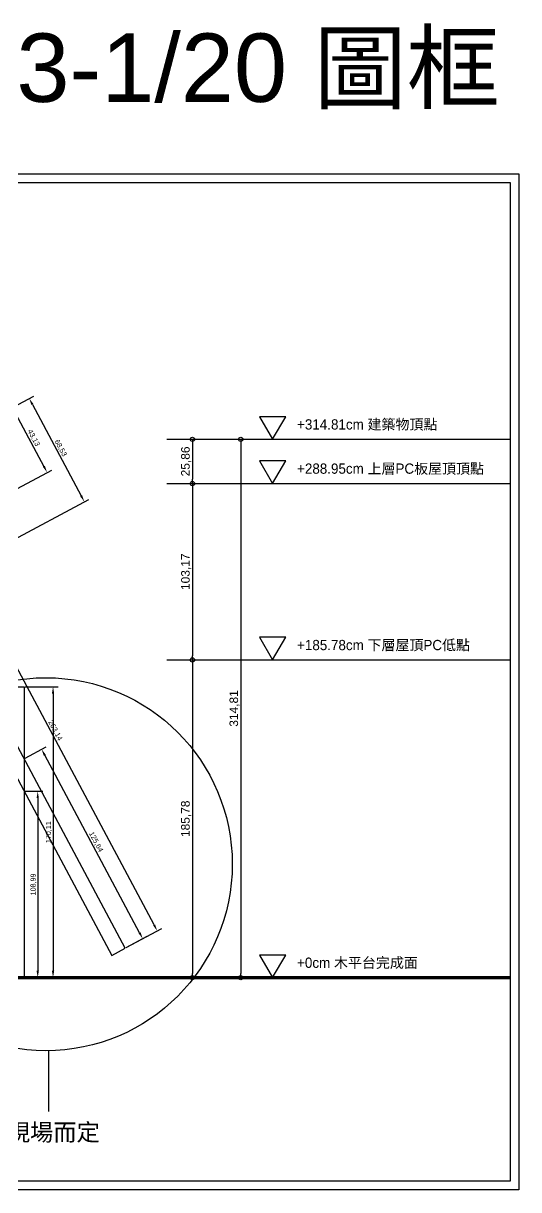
# Model space of a CAD drawing. Header units: millimetres. Extents: x -2666 to 6286, y -11880 to 4849.
# Drawn here: x 3202 to 3492, y -8629 to -7947 of the extents above; entities that cross this region are included whole.
import ezdxf

# ---------------------------------------------------------------- set-up
doc = ezdxf.new("R2010")
doc.units = ezdxf.units.MM
for name, color, linetype in [('0-rib1', 6, 'Continuous'), ('dim', 244, 'Continuous'), ('木平台完成面', 3, 'Continuous')]:
    doc.layers.add(name, color=color, linetype=linetype)
doc.layers.add('default', color=11, linetype='Continuous', plot=False)
doc.styles.get("Standard").update_dxf_attribs({"font": 'arial.ttf'})
doc.dimstyles.new('ISO-25', dxfattribs={"dimtxt": 5, "dimasz": 2.5, "dimexe": 3, "dimexo": 0.625, "dimtad": 1, "dimtxsty": 'Standard', "dimblk": 'ORIGIN', "dimcen": 2.5, "dimadec": 0, "dimazin": 0, "dimtfac": 1, "dimtmove": 1, "dimatfit": 1, "dimldrblk": 'ORIGIN', "dimfxl": 0, "dimarcsym": 0})
doc.dimstyles.new('短柱', dxfattribs={"dimtxt": 3, "dimasz": 4, "dimexe": 3, "dimexo": 0.625, "dimtad": 1, "dimtxsty": 'Standard', "dimcen": 2.5, "dimadec": 0, "dimazin": 0, "dimtfac": 1, "dimtmove": 1, "dimatfit": 1, "dimldrblk": 'ORIGIN', "dimfxl": 0, "dimarcsym": 0})

# ---------------------------------------------------------------- blocks, each defined once
blk = doc.blocks.new('_Origin')
at = {"color": 0, "linetype": 'ByBlock', "lineweight": -2}
blk.add_line((0, 0), (-1, 0), dxfattribs=at)
blk.add_circle((0, 0), 0.5, dxfattribs=at)
blk = doc.blocks.new('*D438')
at = {"layer": 'Defpoints', "color": 0}
for p in [(3285.98, -8189.8), (3285.98, -8215.66), (3300.98, -8215.66)]:
    blk.add_point(p, dxfattribs=at)
at = {"layer": 'dim', "color": 0, "lineweight": -2}
for p, q in [((3286.6, -8189.8), (3303.98, -8189.8)), ((3300.98, -8192.3), (3300.98, -8213.16)), ((3286.6, -8215.66), (3303.98, -8215.66))]:
    blk.add_line(p, q, dxfattribs=at)
at = {"layer": 'dim', "color": 0, "lineweight": -2, "xscale": 2.5, "yscale": 2.5, "zscale": 2.5}
for p, rotation in [((3300.98, -8189.8), 90), ((3300.98, -8215.66), 270)]:
    blk.add_blockref('_Origin', p, dxfattribs=dict(at, rotation=rotation))
at = {"layer": 'dim', "color": 0, "insert": (3297.35, -8202.73), "char_height": 5, "attachment_point": 5, "rotation": 90}
blk.add_mtext('25,86', dxfattribs=at)
blk = doc.blocks.new('*D439')
at = {"layer": 'Defpoints', "color": 0}
for p in [(3285.98, -8215.66), (3285.98, -8318.83), (3300.98, -8318.83)]:
    blk.add_point(p, dxfattribs=at)
at = {"layer": 'dim', "color": 0, "lineweight": -2}
for p, q in [((3286.6, -8215.66), (3303.98, -8215.66)), ((3300.98, -8218.16), (3300.98, -8316.33)), ((3286.6, -8318.83), (3303.98, -8318.83))]:
    blk.add_line(p, q, dxfattribs=at)
at = {"layer": 'dim', "color": 0, "lineweight": -2, "xscale": 2.5, "yscale": 2.5, "zscale": 2.5}
for p, rotation in [((3300.98, -8215.66), 90), ((3300.98, -8318.83), 270)]:
    blk.add_blockref('_Origin', p, dxfattribs=dict(at, rotation=rotation))
at = {"layer": 'dim', "color": 0, "insert": (3297.35, -8267.24), "char_height": 5, "attachment_point": 5, "rotation": 90}
blk.add_mtext('103,17', dxfattribs=at)
blk = doc.blocks.new('*D440')
at = {"layer": 'Defpoints', "color": 0}
for p in [(3285.98, -8318.83), (3285.98, -8504.61), (3300.98, -8504.61)]:
    blk.add_point(p, dxfattribs=at)
at = {"layer": 'dim', "color": 0, "lineweight": -2}
for p, q in [((3286.6, -8318.83), (3303.98, -8318.83)), ((3300.98, -8321.33), (3300.98, -8502.11)), ((3286.6, -8504.61), (3303.98, -8504.61))]:
    blk.add_line(p, q, dxfattribs=at)
at = {"layer": 'dim', "color": 0, "lineweight": -2, "xscale": 2.5, "yscale": 2.5, "zscale": 2.5}
for p, rotation in [((3300.98, -8318.83), 90), ((3300.98, -8504.61), 270)]:
    blk.add_blockref('_Origin', p, dxfattribs=dict(at, rotation=rotation))
at = {"layer": 'dim', "color": 0, "insert": (3297.35, -8411.72), "char_height": 5, "attachment_point": 5, "rotation": 90}
blk.add_mtext('185,78', dxfattribs=at)
blk = doc.blocks.new('*D437')
at = {"layer": 'Defpoints', "color": 0}
for p in [(3285.98, -8189.8), (3286.6, -8504.61), (3329.3, -8504.61)]:
    blk.add_point(p, dxfattribs=at)
at = {"layer": 'dim', "color": 0, "lineweight": -2}
for p, q in [((3286.6, -8189.8), (3332.3, -8189.8)), ((3329.3, -8192.3), (3329.3, -8502.11)), ((3287.23, -8504.61), (3332.3, -8504.61))]:
    blk.add_line(p, q, dxfattribs=at)
at = {"layer": 'dim', "color": 0, "lineweight": -2, "xscale": 2.5, "yscale": 2.5, "zscale": 2.5}
for p, rotation in [((3329.3, -8189.8), 90), ((3329.3, -8504.61), 270)]:
    blk.add_blockref('_Origin', p, dxfattribs=dict(at, rotation=rotation))
at = {"layer": 'dim', "color": 0, "insert": (3325.67, -8347.2), "char_height": 5, "attachment_point": 5, "rotation": 90}
blk.add_mtext('314,81', dxfattribs=at)
blk = doc.blocks.new('*D471')
at = {"layer": 'Defpoints', "color": 0}
for p in [(3107.65, -8218.16), (3145.09, -8224.3), (3107.24, -8236.67), (2908.74, -8265.97), (3253.74, -8491.58)]:
    blk.add_point(p, dxfattribs=at)
at = {"layer": 'dim', "color": 0, "lineweight": -2}
blk.add_arc((3113.87, -8229.8), 9.55, 214.1864, 273.92995, dxfattribs=at)
at = {"layer": 'dim', "color": 0}
for points in [[(3105.35, -8235.42), (3106.59, -8234.91), (3104.47, -8231.46)], [(3114.34, -8238.68), (3114.7, -8239.97), (3118.37, -8238.22)]]:
    blk.add_solid(points, dxfattribs=at)
at = {"layer": 'dim', "color": 0, "insert": (3110.63, -8236.45), "char_height": 3, "attachment_point": 5, "rotation": 334.05817}
blk.add_mtext('108°', dxfattribs=at)
blk = doc.blocks.new('*D498')
at = {"layer": 'Defpoints', "color": 0}
for p in [(3215.97, -8209.18), (3107.65, -8218.16), (3127.97, -8256.2)]:
    blk.add_point(p, dxfattribs=at)
at = {"layer": 'dim', "color": 0, "lineweight": -2}
for p, q in [((3151.55, -8194.7), (3198.29, -8169.73)), ((3197.53, -8174.67), (3214.09, -8205.65)), ((3171.87, -8232.74), (3218.62, -8207.76))]:
    blk.add_line(p, q, dxfattribs=at)
at = {"layer": 'dim', "color": 0}
for points in [[(3198.12, -8174.35), (3196.94, -8174.98), (3195.65, -8171.14)], [(3214.67, -8205.34), (3213.5, -8205.96), (3215.97, -8209.18)]]:
    blk.add_solid(points, dxfattribs=at)
at = {"layer": 'dim', "color": 0, "insert": (3207.95, -8189.02), "char_height": 3, "attachment_point": 5, "rotation": 298.11635}
blk.add_mtext('43,13', dxfattribs=at)
blk = doc.blocks.new('*D499')
at = {"layer": 'Defpoints', "color": 0}
for p in [(3107.65, -8218.16), (3237.76, -8226.34), (3139.94, -8278.6)]:
    blk.add_point(p, dxfattribs=at)
at = {"layer": 'dim', "color": 0, "lineweight": -2}
for p, q in [((3161.36, -8189.46), (3208.11, -8164.48)), ((3207.35, -8169.42), (3235.87, -8222.81)), ((3193.66, -8249.9), (3240.4, -8224.92))]:
    blk.add_line(p, q, dxfattribs=at)
at = {"layer": 'dim', "color": 0}
for points in [[(3207.94, -8169.11), (3206.76, -8169.74), (3205.46, -8165.9)], [(3236.46, -8222.49), (3235.28, -8223.12), (3237.76, -8226.34)]]:
    blk.add_solid(points, dxfattribs=at)
at = {"layer": 'dim', "color": 0, "insert": (3223.75, -8194.97), "char_height": 3, "attachment_point": 5, "rotation": 298.11635}
blk.add_mtext('68,53', dxfattribs=at)
blk = doc.blocks.new('*D646')
at = {"layer": 'Defpoints', "color": 0}
for p in [(3202.47, -8334.5), (3202.47, -8504.61), (3219.42, -8504.61)]:
    blk.add_point(p, dxfattribs=at)
at = {"layer": 'dim', "color": 0, "lineweight": -2}
for p, q in [((3203.09, -8334.5), (3222.42, -8334.5)), ((3219.42, -8338.5), (3219.42, -8500.61)), ((3203.09, -8504.61), (3222.42, -8504.61))]:
    blk.add_line(p, q, dxfattribs=at)
at = {"layer": 'dim', "color": 0}
for points in [[(3218.75, -8338.5), (3220.08, -8338.5), (3219.42, -8334.5)], [(3218.75, -8500.61), (3220.08, -8500.61), (3219.42, -8504.61)]]:
    blk.add_solid(points, dxfattribs=at)
at = {"layer": 'dim', "color": 0, "insert": (3216.99, -8419.56), "char_height": 3, "attachment_point": 5, "rotation": 90}
blk.add_mtext('170,11', dxfattribs=at)
blk = doc.blocks.new('*D647')
at = {"layer": 'Defpoints', "color": 0}
for p in [(3202.47, -8395.62), (3202.47, -8504.61), (3210.44, -8504.61)]:
    blk.add_point(p, dxfattribs=at)
at = {"layer": 'dim', "color": 0, "lineweight": -2}
for p, q in [((3203.09, -8395.62), (3213.44, -8395.62)), ((3210.44, -8399.62), (3210.44, -8500.61)), ((3203.09, -8504.61), (3213.44, -8504.61))]:
    blk.add_line(p, q, dxfattribs=at)
at = {"layer": 'dim', "color": 0}
for points in [[(3209.77, -8399.62), (3211.11, -8399.62), (3210.44, -8395.62)], [(3209.77, -8500.61), (3211.11, -8500.61), (3210.44, -8504.61)]]:
    blk.add_solid(points, dxfattribs=at)
at = {"layer": 'dim', "color": 0, "insert": (3208.01, -8450.11), "char_height": 3, "attachment_point": 5, "rotation": 90}
blk.add_mtext('108,99', dxfattribs=at)
blk = doc.blocks.new('*D658')
at = {"layer": 'Defpoints', "color": 0}
for p in [(3212.71, -8371.04), (3202.47, -8376.52), (3261.68, -8487.34)]:
    blk.add_point(p, dxfattribs=at)
at = {"layer": 'dim', "color": 0, "lineweight": -2}
for p, q in [((3203.02, -8376.23), (3215.36, -8369.63)), ((3270.04, -8478.33), (3214.6, -8374.57)), ((3262.23, -8487.04), (3274.57, -8480.45))]:
    blk.add_line(p, q, dxfattribs=at)
at = {"layer": 'dim', "color": 0}
for points in [[(3215.19, -8374.26), (3214.01, -8374.89), (3212.71, -8371.04)], [(3270.63, -8478.02), (3269.45, -8478.65), (3271.93, -8481.86)]]:
    blk.add_solid(points, dxfattribs=at)
at = {"layer": 'dim', "color": 0, "insert": (3244.46, -8425.31), "char_height": 3, "attachment_point": 5, "rotation": 298.11635}
blk.add_mtext('125,64', dxfattribs=at)
blk = doc.blocks.new('*D659')
at = {"layer": 'Defpoints', "color": 0}
for p in [(3156.43, -8245.22), (3137.67, -8255.25), (3261.68, -8487.34)]:
    blk.add_point(p, dxfattribs=at)
at = {"layer": 'dim', "color": 0, "lineweight": -2}
for p, q in [((3138.22, -8254.95), (3159.07, -8243.81)), ((3278.55, -8473.78), (3158.31, -8248.75)), ((3262.23, -8487.04), (3283.08, -8475.9))]:
    blk.add_line(p, q, dxfattribs=at)
at = {"layer": 'dim', "color": 0}
for points in [[(3158.9, -8248.44), (3157.72, -8249.06), (3156.43, -8245.22)], [(3279.14, -8473.47), (3277.96, -8474.1), (3280.44, -8477.31)]]:
    blk.add_solid(points, dxfattribs=at)
at = {"layer": 'dim', "color": 0, "insert": (3220.57, -8360.12), "char_height": 3, "attachment_point": 5, "rotation": 298.11635}
blk.add_mtext('263,14', dxfattribs=at)

msp = doc.modelspace()

# ---------------------------------------------------------------- linework, layer by layer
at = {"layer": '0-rib1'}
for points in [[(3253.738, -8491.578), (3261.676, -8487.337), (3115.584, -8213.919), (3107.646, -8218.161)], [(3193.465, -8504.608), (3193.465, -8334.503), (3202.465, -8334.503), (3202.465, -8504.608)]]:
    msp.add_lwpolyline(points, close=True, dxfattribs=at)
at = {"layer": 'default'}
for points in [[(2651.958, -8034.605), (3491.958, -8034.605), (3491.958, -8628.605), (2651.958, -8628.605)], [(2656.958, -8039.605), (3486.958, -8039.605), (3486.958, -8623.605), (2656.958, -8623.605)]]:
    msp.add_lwpolyline(points, close=True, dxfattribs=at)
at = {"layer": 'dim'}
msp.add_line((3217.017, -8582.941), (3217.017, -8547.34), dxfattribs=at)
for points in [[(3285.977, -8189.801), (3486.958, -8189.801)], [(3285.977, -8215.66), (3486.958, -8215.66)], [(3285.977, -8318.829), (3486.958, -8318.829)]]:
    msp.add_lwpolyline(points, dxfattribs=at)
msp.add_circle((3215.242, -8438.283), 109.071, dxfattribs=at)
at = {"layer": '木平台完成面'}
for points in [[(3347.953, -8189.801), (3355.594, -8176.566), (3340.312, -8176.566)], [(3347.953, -8215.66), (3355.594, -8202.425), (3340.312, -8202.425)], [(3347.953, -8318.829), (3355.594, -8305.594), (3340.312, -8305.594)], [(3347.953, -8504.608), (3355.594, -8491.374), (3340.312, -8491.374)]]:
    msp.add_lwpolyline(points, close=True, dxfattribs=at)
at = {"layer": '木平台完成面', "const_width": 2}
msp.add_lwpolyline([(3486.958, -8504.608), (2822.403, -8504.608)], dxfattribs=at)

# ---------------------------------------------------------------- texts
at = {"layer": 'default', "insert": (3160.683, -7952.47), "char_height": 40, "attachment_point": 1}
msp.add_mtext_dynamic_manual_height_columns('A3-1/20 {\\fPMingLiU|b0|i0|c136|p18;圖框}', width=430.53379, gutter_width=12.5, heights=[0], dxfattribs=at)
at = {"layer": 'dim', "insert": (3178.644, -8590.016), "char_height": 10, "attachment_point": 1}
msp.add_mtext_dynamic_manual_height_columns('{\\fPMingLiU|b0|i0|c136|p18;視現場而定}', width=131.92841, gutter_width=12.5, heights=[29.066], dxfattribs=at)
at = {"layer": '木平台完成面', "char_height": 6, "attachment_point": 1}
for s, insert in [('{\\fPMingLiU|b0|i0|c136|p18;+314.81cm 建築物頂點}', (3362.24, -8178.076)), ('{\\fPMingLiU|b0|i0|c136|p18;+288.95cm 上層PC板屋頂頂點}', (3362.24, -8203.935)), ('{\\fPMingLiU|b0|i0|c136|p18;+185.78cm 下層屋頂PC低點}', (3362.24, -8307.104)), ('{\\fPMingLiU|b0|i0|c136|p18;+0cm 木平台完成面}', (3362.24, -8492.883))]:
    msp.add_mtext_dynamic_manual_height_columns(s, width=202.4063, gutter_width=12.5, heights=[0], dxfattribs=dict(at, insert=insert))

# ---------------------------------------------------------------- dimensions: what is measured, and where the dimension line sits
at = {"layer": 'dim'}
for p1, p2, distance, picture, middle in [((3107.646, -8218.161), (3139.94, -8278.6), 110.903, '*D499', (3223.751, -8194.972)), ((3107.646, -8218.161), (3127.971, -8256.198), 99.774, '*D498', (3207.95, -8189.015)), ((3261.676, -8487.337), (3137.666, -8255.246), -21.271, '*D659', (3220.573, -8360.123)), ((3261.676, -8487.337), (3202.465, -8376.521), -11.621, '*D658', (3244.462, -8425.308))]:
    dim = msp.add_aligned_dim(p1=p1, p2=p2, distance=distance, dimstyle='短柱', override={"dimfxl": 50}, dxfattribs=at)
    dim.commit()
    dim.dimension.update_dxf_attribs({"geometry": picture, "text_midpoint": middle})
for base, p1, p2, picture, middle in [((3300.977, -8215.66), (3285.977, -8189.801), (3285.977, -8215.66), '*D438', (3297.347, -8202.73)), ((3329.297, -8504.608), (3285.977, -8189.801), (3286.602, -8504.608), '*D437', (3325.667, -8347.205)), ((3300.977, -8318.829), (3285.977, -8215.66), (3285.977, -8318.829), '*D439', (3297.347, -8267.244)), ((3300.977, -8504.608), (3285.977, -8318.829), (3285.977, -8504.608), '*D440', (3297.347, -8411.719))]:
    dim = msp.add_linear_dim(base=base, p1=p1, p2=p2, angle=90, dimstyle='ISO-25', dxfattribs=at)
    dim.commit()
    dim.dimension.update_dxf_attribs({"geometry": picture, "text_midpoint": middle})
dim = msp.add_angular_dim_2l(base=(3107.24, -8236.673), line1=((3107.646, -8218.161), (3253.738, -8491.578)), line2=((2908.74, -8265.971), (3145.094, -8224.295)), dimstyle='短柱', override={"dimfxl": 50}, dxfattribs=at)
dim.commit()
dim.dimension.update_dxf_attribs({"geometry": '*D471', "text_midpoint": (3110.634, -8236.447)})
for base, p1, p2, picture, middle in [((3219.4154, -8504.6083), (3202.4651, -8334.5031), (3202.4651, -8504.6083), '*D646', (3216.9875, -8419.5557)), ((3210.439, -8504.608), (3202.465, -8395.618), (3202.465, -8504.608), '*D647', (3208.011, -8450.113))]:
    dim = msp.add_linear_dim(base=base, p1=p1, p2=p2, angle=90, dimstyle='短柱', override={"dimfxl": 50}, dxfattribs=at)
    dim.commit()
    dim.dimension.update_dxf_attribs({"geometry": picture, "text_midpoint": middle})

doc.saveas('drawing.dxf')
